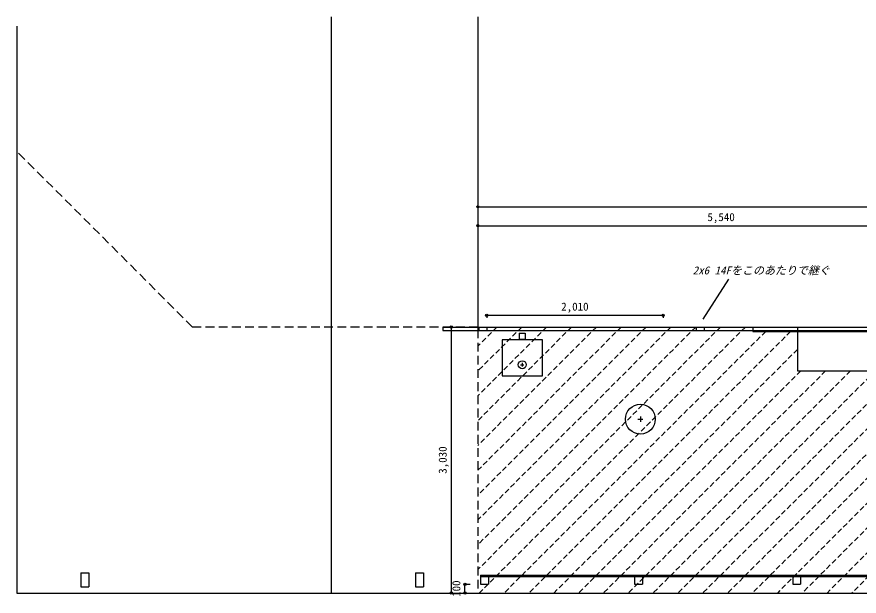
# Model space of a CAD drawing. Units: millimetres at full size, sheet at 1:50. Extents: x -10160 to 10686, y -6668 to 8430.
# Drawn here: x -10003 to -411, y 1832 to 8430 of the extents above; entities that cross this region are included whole.
import ezdxf
from ezdxf.enums import TextEntityAlignment as Align

# ---------------------------------------------------------------- set-up
doc = ezdxf.new("R2010")
doc.units = ezdxf.units.MM
doc.header["$LTSCALE"] = 50
doc.header["$PDMODE"] = 32
doc.header["$PDSIZE"] = 25
doc.linetypes.add('DASHED1', pattern=[1.8, 1.2, -0.6])
doc.linetypes.add('DASHED2', pattern=[3, 2, -1])
for name, color, linetype in [('0-0_芯', 7, 'Continuous'), ('0-B_文字', 1, 'Continuous'), ('0-C_寸法', 4, 'Continuous')]:
    doc.layers.add(name, color=color, linetype=linetype)
doc.styles.add('ＭＳ ゴシック', font='')
doc.styles.get('ＭＳ ゴシック').set_extended_font_data('MS Gothic')

msp = doc.modelspace()

# ---------------------------------------------------------------- linework, layer by layer
at = {"layer": '0-0_芯'}
for p, q in [((-4752.82, 8430.21), (-4752.82, 4897.51)), ((-10002.82, 8324.21), (-10002.82, 1867.51)), ((-4752.82, 4897.51), (-901.73, 4897.51)), ((-901.73, 4897.51), (4957.18, 4897.51)), ((-4282.82, 4827.51), (-4282.82, 4757.51)), ((-4282.82, 4757.51), (-4212.82, 4757.51)), ((-4267.82, 4467.51), (-4227.82, 4467.51)), ((-4247.82, 4487.51), (-4247.82, 4447.51)), ((-1112.82, 4397.51), (787.18, 4397.51)), ((-2932.82, 3847.51), (-2872.82, 3847.51)), ((-2902.82, 3877.51), (-2902.82, 3817.51)), ((-9272.82, 2097.51), (-9272.82, 1937.51)), ((-5462.82, 2097.51), (-5462.82, 1937.51)), ((-9272.82, 1937.51), (-9182.82, 1937.51)), ((-5462.82, 1937.51), (-5372.82, 1937.51)), ((-4942.46, 1867.51), (6177.18, 1867.51))]:
    msp.add_line(p, q, dxfattribs=at)
for points in [[(-4282.82, 4827.51), (-4212.82, 4827.51), (-4212.82, 4757.51)], [(-9272.82, 2097.51), (-9182.82, 2097.51), (-9182.82, 1937.51)], [(-5462.82, 2097.51), (-5372.82, 2097.51), (-5372.82, 1937.51)], [(-10002.82, 1867.51), (-4953.84, 1867.51), (-4942.46, 1867.51)]]:
    msp.add_lwpolyline(points, dxfattribs=at)
msp.add_lwpolyline([(-4478.17, 4343.03), (-4018.17, 4343.03), (-4018.17, 4753.03), (-4478.17, 4753.03)], close=True, dxfattribs=at)
for centre, radius in [((-4247.81, 4467.47), 45), ((-2902.8, 3847.53), 170)]:
    msp.add_circle(centre, radius, dxfattribs=at)
at = {"layer": '0-B_文字', "color": 7, "linetype": 'DASHED2'}
for p, q in [((-8002.82, 4897.51), (-10002.82, 6897.51)), ((-4752.82, 4897.51), (-8002.82, 4897.51)), ((-4752.82, 4897.51), (-4752.82, 4857.51)), ((-4752.82, 4868.56), (-4752.82, 1867.51))]:
    msp.add_line(p, q, dxfattribs=at)
at = {"layer": '0-B_文字', "color": 7}
for p, q in [((-1900.1, 5443.97), (-2190.92, 4985.7)), ((-1622.82, 4897.51), (-1622.82, 4847.51)), ((-1112.82, 4897.51), (-1112.82, 4397.51)), ((-1622.82, 4847.51), (187.18, 4847.51))]:
    msp.add_line(p, q, dxfattribs=at)
at = {"layer": '0-B_文字', "color": 3}
for p, q in [((-5152.82, 4897.51), (-5152.82, 4857.51)), ((-5152.82, 4897.51), (6177.18, 4897.51)), ((-5152.82, 4857.51), (6177.18, 4857.51))]:
    msp.add_line(p, q, dxfattribs=at)
at = {"layer": '0-B_文字', "color": 5, "linetype": 'DASHED1'}
for p, q in [((-4535.39, 4897.51), (-4752.82, 4680.09)), ((-4252.55, 4897.51), (-4752.82, 4397.24)), ((-3969.71, 4897.51), (-4752.82, 4114.4)), ((-3686.87, 4897.51), (-4752.82, 3831.56)), ((-3404.02, 4897.51), (-4752.82, 3548.71)), ((-3121.18, 4897.51), (-4752.82, 3265.87)), ((-2838.34, 4897.51), (-4752.82, 2983.03)), ((-2555.5, 4897.51), (-4752.82, 2700.19)), ((-2272.65, 4897.51), (-4752.82, 2417.34)), ((-1989.81, 4897.51), (-4752.82, 2134.5)), ((-1706.97, 4897.51), (-4736.97, 1867.51)), ((-1474.13, 4847.51), (-4454.13, 1867.51)), ((-1191.28, 4847.51), (-4171.28, 1867.51)), ((-1112.82, 4643.13), (-3888.44, 1867.51)), ((-1075.6, 4397.51), (-3605.6, 1867.51)), ((-792.75, 4397.51), (-3322.75, 1867.51)), ((-509.91, 4397.51), (-3039.91, 1867.51)), ((-227.07, 4397.51), (-2757.07, 1867.51)), ((55.77, 4397.51), (-2474.23, 1867.51)), ((338.62, 4397.51), (-2191.38, 1867.51)), ((621.46, 4397.51), (-1908.54, 1867.51)), ((787.18, 4280.39), (-1625.7, 1867.51)), ((787.18, 3997.55), (-1342.86, 1867.51)), ((787.18, 3714.7), (-1060.01, 1867.51)), ((787.18, 3431.86), (-777.17, 1867.51)), ((787.18, 3149.02), (-494.33, 1867.51))]:
    msp.add_line(p, q, dxfattribs=at)
at = {"layer": '0-B_文字', "color": 4}
for p, q in [((-2267.82, 4897.51), (-2267.82, 4857.51)), ((-2177.82, 4897.51), (-2177.82, 4857.51))]:
    msp.add_line(p, q, dxfattribs=at)
at = {"layer": '0-B_文字', "color": 2}
for p, q in [((-4722.82, 2057.51), (-4647.63, 2057.51)), ((-4647.63, 2057.51), (2500.06, 2057.51))]:
    msp.add_line(p, q, dxfattribs=at)
at = {"layer": '0-C_寸法'}
for p, q in [((-6422.82, 8430.21), (-6422.82, 1867.51)), ((-4752.82, 6266.92), (-4752.82, 6044.47)), ((-4752.82, 6266.92), (4957.18, 6266.92)), ((-4752.82, 6051.02), (-4752.82, 5997.53)), ((-4752.82, 6051.02), (787.18, 6051.02)), ((-4652.82, 5031.27), (-4652.82, 5002.3)), ((-4652.82, 5031.27), (-2642.82, 5031.27)), ((-2642.82, 5031.27), (-2642.82, 5002.3)), ((-5055.57, 4897.51), (-4988.98, 4897.51)), ((-5055.57, 4897.51), (-5055.57, 1867.51)), ((-4742.82, 4897.51), (-4742.82, 4857.51)), ((-4652.82, 4897.51), (-4652.82, 4857.51)), ((-4742.82, 4857.51), (-4652.82, 4857.51)), ((-2267.82, 4857.51), (-2177.82, 4857.51)), ((-4722.82, 2057.51), (-4722.82, 1967.51)), ((-4632.82, 2057.51), (-4632.82, 1967.51)), ((-2967.82, 2057.51), (-2967.82, 1967.51)), ((-2877.82, 2057.51), (-2877.82, 1967.51)), ((-2642.82, 2057.51), (-2552.82, 2057.51)), ((-1167.82, 2057.51), (-1167.82, 1967.51)), ((-1077.82, 2057.51), (-1077.82, 1967.51)), ((-542.82, 2057.51), (-452.82, 2057.51)), ((-4900.19, 1967.51), (-4840.99, 1967.51)), ((-4900.19, 1867.51), (-4900.19, 1967.51)), ((-4722.82, 1967.51), (-4652.82, 1967.51)), ((-4722.82, 1967.51), (-4632.82, 1967.51)), ((-2967.82, 1967.51), (-2877.82, 1967.51)), ((-1167.82, 1967.51), (-1077.82, 1967.51)), ((-5055.57, 1867.51), (-4988.98, 1867.51)), ((-4900.19, 1867.51), (-4840.99, 1867.51))]:
    msp.add_line(p, q, dxfattribs=at)
at = {"layer": '0-C_寸法', "color": 2}
for p, q in [((-4722.82, 2072.51), (6037.18, 2072.51)), ((-4722.82, 2072.51), (-4722.82, 2057.51)), ((-1122.82, 2072.51), (-1122.82, 2057.51))]:
    msp.add_line(p, q, dxfattribs=at)
at = {"layer": '0-C_寸法', "color": 7}
for p in [(-4752.82, 6266.92), (-4752.82, 6051.02), (-4652.82, 5031.27), (-2642.82, 5031.27), (-5055.57, 4897.51), (-4900.19, 1967.51), (-5055.57, 1867.51), (-4900.19, 1867.51)]:
    msp.add_point(p, dxfattribs=at)

# ---------------------------------------------------------------- texts
at = {"layer": '0-B_文字', "color": 7, "style": 'ＭＳ ゴシック', "oblique": 15}
msp.add_text('2x6 14Fをこのあたりで継ぐ', height=91.64, dxfattribs=at).set_placement((-2306.93, 5468.97), align=Align.BOTTOM_LEFT)
at = {"layer": '0-C_寸法', "color": 7, "style": 'ＭＳ ゴシック'}
for s, p in [('5,540', (-2139.07, 6076.02)), ('2,010', (-3804.07, 5056.27))]:
    msp.add_text(s, height=91.64, dxfattribs=at).set_placement(p, align=Align.BOTTOM_LEFT)
for s, p in [('3,030', (-5080.57, 3226.26)), ('100', (-4925.19, 1823.76))]:
    msp.add_text(s, height=91.64, rotation=90, dxfattribs=at).set_placement(p, align=Align.BOTTOM_LEFT)

doc.saveas('drawing.dxf')
